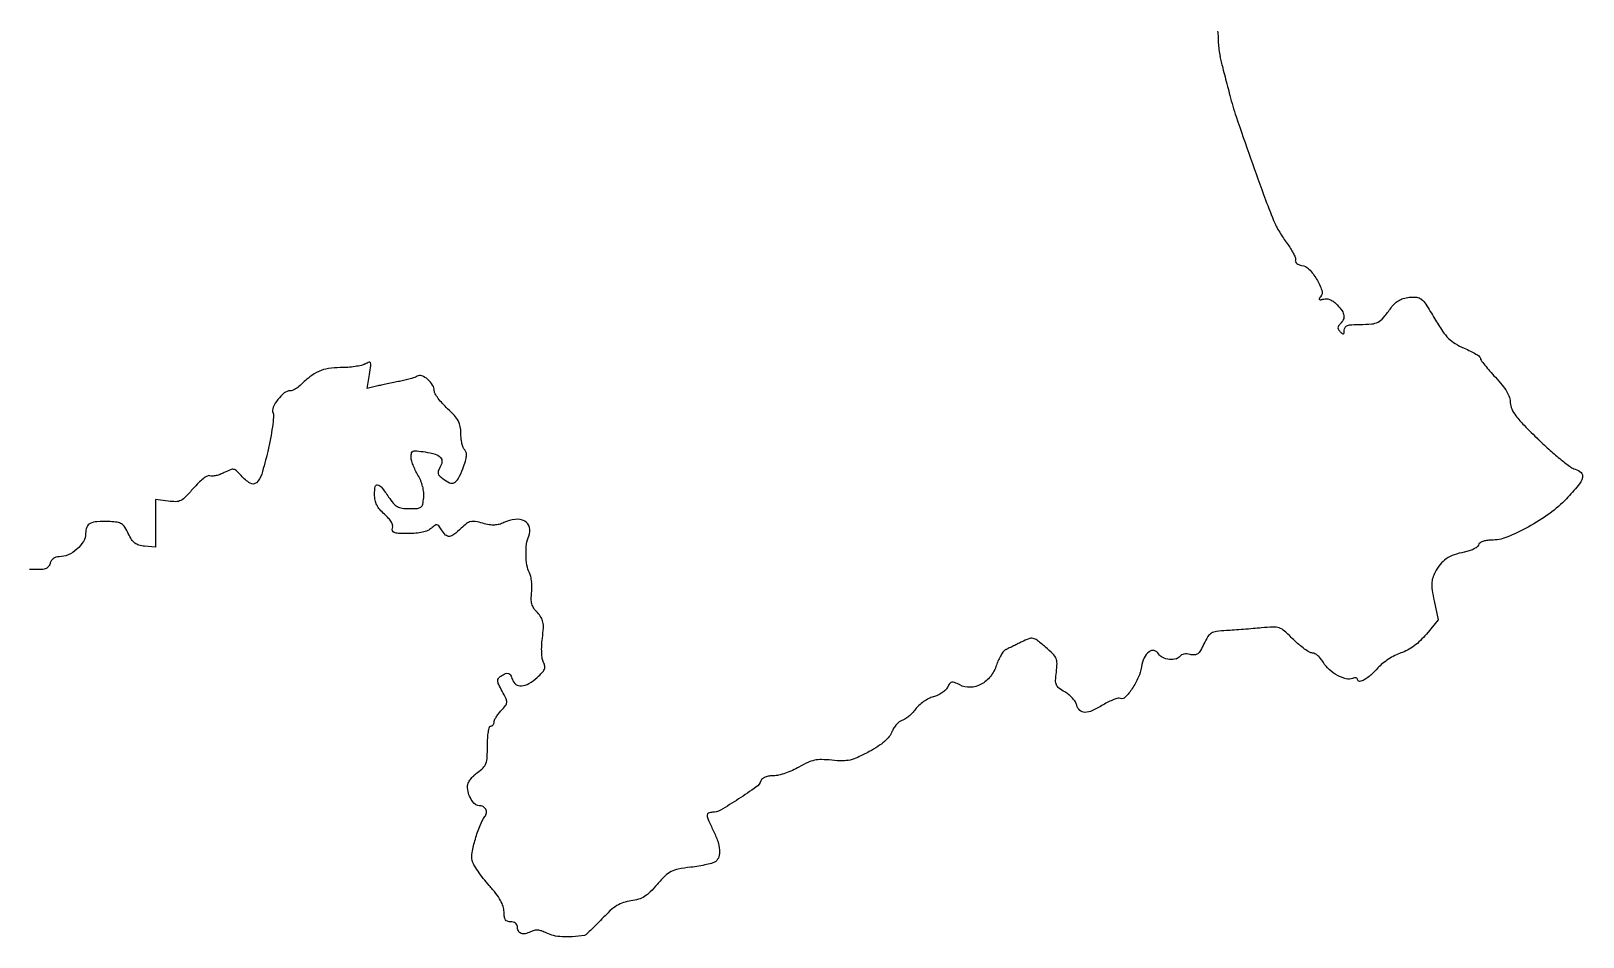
# Model space of a CAD drawing. Header units: centimetres. Extents: x 0 to 19.8, y 0 to 29.4.
# Drawn here: x 9.33 to 18.68, y 2.47 to 7.93 of the extents above; entities that cross this region are included whole.
import ezdxf

# ---------------------------------------------------------------- set-up
doc = ezdxf.new("R2010")
doc.units = ezdxf.units.CM
doc.header["$MEASUREMENT"] = 0
doc.layers.add('all v2_深浦町in青森県', color=7, linetype='Continuous')

msp = doc.modelspace()

# ---------------------------------------------------------------- linework, layer by layer
at = {"layer": 'all v2_深浦町in青森県'}
for p, q in [((11.3556, 5.7745), (11.3698, 5.8591)), ((11.4128, 5.7883), (11.3556, 5.7745)), ((10.157, 5.0949), (10.08, 5.1053)), ((10.08, 5.1053), (10.08, 4.9614)), ((10.08, 4.9614), (10.08, 4.8175)), ((10.08, 4.8175), (10.0151, 4.8237)), ((17.7811, 4.4953), (17.8053, 4.3806)), ((17.8053, 4.3806), (17.7344, 4.2941))]:
    msp.add_line(p, q, dxfattribs=at)
at = {"layer": 'all v2_深浦町in青森県', "extrusion": (0, 0, -1)}
for centre, radius, start, end in [((-16.2759, 7.8917), 0.2039, 169.56085, 179.82231), ((13.6851, -0.1042), 31.1871, 165.42815, 165.49759), ((107.7186, -24.4273), 128.3154, 165.4975, 165.521794), ((121.525, -27.9923), 142.5747, 165.521786, 165.54585), ((96.3121, -21.4933), 116.5376, 165.545872, 165.573833), ((-16.5858, 6.4013), 0.3956, 142.88322, 147.90382), ((-16.6845, 6.4632), 0.279, 147.9038, 154.42574), ((-16.7329, 6.4864), 0.2254, 154.42578, 160.97817), ((-16.9269, 6.5532), 0.0202, 160.97808, 199.36976), ((-16.9728, 6.443), 0.0742, 98.16219, 137.09687), ((-16.7533, 6.2391), 0.3739, 137.09688, 148.85099), ((-16.7664, 6.247), 0.3586, 148.85098, 160.62475), ((-17.067, 6.3527), 0.0399, 160.62479, 219.69015), ((-17.1289, 6.2657), 0.0491, 75.345, 97.71847), ((-17.125, 6.2371), 0.0781, 97.71851, 113.53723), ((-17.115, 6.2142), 0.1031, 113.53733, 127.18187), ((-17.081, 6.1693), 0.1593, 127.18184, 137.02676), ((-16.9556, 6.0524), 0.3308, 137.02679, 144.96847), ((-17.7186, 6.1112), 0.2474, 34.91328, 43.87527), ((-17.6342, 6.1923), 0.1303, 43.87526, 58.35227), ((-17.631, 6.1975), 0.1243, 58.35232, 73.24085), ((-17.6554, 6.1167), 0.2086, 73.2408, 83.34123), ((-17.6564, 6.1083), 0.217, 83.34123, 95.19408), ((-17.6714, 6.2739), 0.0508, 95.19406, 130.02552), ((-17.6184, 6.2108), 0.1332, 130.02545, 147.65807), ((-14.7131, 4.3712), 3.572, 147.65804, 149.2859), ((-17.1495, 6.2305), 0.094, 205.85311, 225), ((-17.1714, 6.2037), 0.0673, 144.96853, 170.83943), ((-17.1964, 6.2078), 0.0419, 170.83935, 205.85307), ((-17.2692, 6.126), 0.0292, 0, 34.82609), ((-17.2687, 6.1263), 0.0286, 34.82615, 70.1445), ((-17.2914, 6.0635), 0.0955, 70.14444, 86.59075), ((-17.3378, 5.2848), 0.8755, 86.59085, 89.81524), ((-17.6897, 5.3825), 0.6907, 113.27676, 116.6918), ((-17.8168, 5.6354), 0.4077, 116.69178, 121.76048), ((-17.8265, 5.6511), 0.3892, 121.76049, 125.99761), ((-11.194, 6.5202), 0.6202, 265.87906, 270.00001), ((-11.1949, 6.5075), 0.6075, 261.69329, 265.87909), ((-11.2069, 6.4257), 0.5248, 257.48006, 261.69334), ((-11.3013, 6.0004), 0.0891, 241.84499, 257.48008), ((-18.0486, 5.9567), 0.0114, 125.99761, 180.00004), ((-11.4207, 6.5119), 0.7067, 256.68443, 259.40127), ((-11.4337, 6.4572), 0.6505, 253.79352, 256.68452), ((-11.4549, 6.3844), 0.5746, 250.98041, 253.7935), ((-11.6179, 5.9114), 0.0743, 238.28245, 250.98039), ((-17.4939, 5.2284), 0.8984, 136.91222, 140.9303), ((-17.9459, 5.5953), 0.3162, 140.93032, 149.68612), ((-10.8921, 5.7975), 0.0375, 252.15438, 270.00001), ((-10.8721, 5.8595), 0.1026, 243.72976, 252.1544), ((-10.8664, 5.8711), 0.1156, 235.64363, 243.72975), ((-10.8793, 5.8523), 0.0928, 226.10711, 235.64365), ((-11.7943, 5.7601), 0.0343, 329.20205, 359.99995), ((-12.0502, 5.9126), 0.3322, 323.3965, 329.20207), ((-12.1042, 5.9528), 0.3994, 317.56208, 323.39651), ((-18.0555, 5.6594), 0.1893, 149.6862, 161.27276), ((-18.1404, 5.6881), 0.0996, 161.27283, 179.99999), ((-10.7402, 5.6074), 0.052, 158.99656, 185.43456), ((-12.1933, 6.0343), 0.5202, 312.77605, 317.56207), ((-9.4423, 5.7288), 1.3555, 187.8675, 190.90904), ((-9.3961, 5.7352), 1.4022, 185.43446, 187.86761), ((-8.8352, 5.8459), 1.9738, 190.90904, 193.204), ((-12.1942, 5.5032), 0.2742, 353.61749, 359.99997), ((-12.1706, 5.5006), 0.2505, 346.78689, 353.6175), ((-12.1266, 5.4902), 0.2053, 339.63706, 346.78686), ((-8.2822, 5.9756), 2.5419, 193.204, 196.41992), ((-11.6948, 5.3637), 0.0748, 0.00004, 17.27994), ((-11.6984, 5.3637), 0.0784, 344.72103, 360), ((-11.9571, 5.4344), 0.3465, 339.65254, 344.72102), ((-11.6386, 5.3812), 0.0159, 17.27993, 71.69758), ((-11.649, 5.3497), 0.0491, 71.69753, 96.53812), ((-11.5257, 4.2741), 1.1317, 96.53806, 99.08509), ((-11.6274, 4.91), 0.4877, 99.08508, 106.43682), ((-11.745, 5.3086), 0.0721, 106.43686, 136.58114), ((-11.7209, 5.3427), 0.0858, 187.36843, 211.98522), ((-11.7738, 5.3359), 0.0324, 136.58106, 187.36847), ((-11.9704, 5.4322), 0.0386, 314.99999, 339.63717), ((-10.4206, 5.2776), 0.0322, 264.76979, 290.99361), ((-10.4086, 5.4089), 0.164, 256.92662, 264.76987), ((-10.3998, 5.4467), 0.2028, 249.51424, 256.92664), ((-10.3921, 5.4674), 0.2249, 242.65566, 249.51421), ((-10.7808, 5.4089), 0.2435, 302.32212, 318.99345), ((-10.6137, 5.2885), 0.1112, 196.41992, 227.59226), ((-12.007, 5.4529), 0.3998, 334.70844, 339.65253), ((-11.9792, 5.4398), 0.3691, 329.45877, 334.70843), ((-18.6119, 5.2135), 0.0769, 104.08925, 135.23414), ((-18.546, 5.2751), 0.1338, 196.53017, 219.77615), ((-18.6446, 5.2459), 0.0309, 135.23401, 196.53015), ((-9.4033, 5.9426), 1.1887, 220.44955, 223.74131), ((-10.6675, 5.2297), 0.0315, 227.59232, 302.32212), ((-11.6742, 5.1361), 0.2742, 0.00006, 9.86832), ((-11.4165, 5.1809), 0.0126, 9.86834, 100.78884), ((-11.4116, 5.1554), 0.0387, 100.78886, 142.56436), ((-10.5157, 4.4695), 1.167, 142.56438, 146.1224), ((-17.3472, 6.2731), 1.6936, 219.77619, 223.40317), ((-10.1998, 5.4146), 0.3225, 269.36187, 277.63934), ((-10.2027, 5.1603), 0.0682, 243.14926, 269.36178), ((-10.1857, 5.1937), 0.1057, 223.74131, 243.14922), ((-11.5798, 5.1361), 0.1798, 348.90586, 359.99997), ((-11.5162, 5.1236), 0.115, 333.3982, 348.90577), ((-11.5316, 5.1314), 0.1322, 319.11797, 333.39819), ((-18.0539, 5.6047), 0.7208, 223.40321, 234.05895), ((-11.6542, 5.2375), 0.2943, 311.26648, 319.11797), ((-12.1578, 5.3465), 0.3988, 279.69179, 285.43552), ((-12.1188, 5.0761), 0.125, 255.27284, 268.38086), ((-12.1107, 5.107), 0.1569, 244.21838, 255.27269), ((-17.7539, 6.0185), 1.232, 234.05894, 241.19156), ((-9.5673, 4.9), 0.0927, 180, 211.09787), ((-10.198, 5.0318), 0.3102, 327.3136, 334.81117), ((-10.0095, 4.9108), 0.0862, 307.87424, 327.31355), ((-11.5295, 4.9235), 0.0231, 341.0307, 20.99358), ((-11.5229, 4.9212), 0.0161, 288.78575, 341.03065), ((-11.5474, 4.9933), 0.0923, 272.14838, 288.78575), ((-11.6013, 6.4293), 1.5293, 270.00004, 272.14834), ((-11.6013, 5.4659), 0.5659, 265.16975, 269.99998), ((-11.6244, 5.1928), 0.2918, 257.24071, 265.1698), ((-11.6452, 5.1008), 0.1975, 247.64447, 257.24071), ((-11.6918, 4.9874), 0.0749, 227.85526, 247.64448), ((-11.9462, 5.011), 0.1683, 314.57804, 328.01475), ((-11.8485, 4.9118), 0.029, 265.31484, 314.57801), ((-11.8467, 4.9334), 0.0506, 231.68124, 265.31485), ((-11.5018, 5.3698), 0.6069, 226.22703, 231.68125), ((-12.1178, 5.1121), 0.161, 268.38086, 279.69171), ((-12.4884, 4.8155), 0.1739, 7.0657, 23.55738), ((-18.1242, 5.1149), 0.2549, 248.27187, 270.00002), ((-17.791, 5.9511), 1.155, 241.19152, 248.27194), ((-9.5, 4.8937), 0.1337, 245.86544, 270.00002), ((-9.4678, 4.9656), 0.2125, 228.80408, 245.86543), ((-9.4781, 4.9538), 0.1968, 211.09789, 228.8041), ((-10.0014, 4.9004), 0.073, 286.28884, 307.87434), ((-10.0328, 5.008), 0.1851, 275.5123, 286.2888), ((-12.7681, 4.7809), 0.4557, 359.03283, 7.06562), ((-12.7657, 4.7808), 0.4533, 351.00066, 359.03276), ((-17.923, 5.0064), 0.2223, 251.9591, 259.62196), ((-17.9353, 4.9687), 0.1827, 243.08211, 251.95897), ((-17.9546, 4.9307), 0.14, 233.36944, 243.08213), ((-18.0217, 4.8404), 0.0276, 200.99356, 233.3695), ((-9.3829, 6.221), 1.5386, 269.8781, 272.26151), ((-9.3859, 4.7951), 0.1127, 253.7635, 269.87803), ((-9.4075, 4.721), 0.0355, 219.32562, 253.76353), ((-9.3921, 4.7336), 0.0554, 194.65497, 219.32568), ((-12.4773, 4.7351), 0.1613, 333.63934, 351.0006), ((-12.6391, 4.5054), 0.2953, 359.94783, 7.41838), ((-12.4513, 4.5052), 0.1076, 344.07529, 359.94783), ((-12.4385, 4.5015), 0.0942, 326.86674, 344.07532), ((-12.5186, 4.5538), 0.1899, 316.6791, 326.86668), ((-16.4027, 6.8377), 2.5259, 266.05447, 267.10343), ((-16.1778, 10.0973), 5.7932, 265.49048, 266.0545), ((-16.1668, 10.2371), 5.9334, 264.92887, 265.49037), ((-16.4039, 7.5653), 3.2511, 264.04789, 264.92886), ((-12.8481, 4.2032), 0.4416, 357.19254, 2.70654), ((-13.0003, 4.196), 0.5941, 2.70656, 7.12169), ((-14.8824, 4.9034), 0.7721, 244.35672, 245.61768), ((-13.1242, 8.566), 4.8349, 244.03171, 244.35669), ((-12.8683, 9.0914), 5.4193, 243.70097, 244.03168), ((-12.9227, 8.9813), 5.2964, 243.36449, 243.70093), ((-15.8804, 4.4779), 0.5692, 205.2973, 209.87394), ((-17.3664, 4.6944), 0.612, 310.69719, 315.00006), ((-17.2688, 4.5809), 0.4623, 305.38761, 310.69729), ((-17.4644, 4.4874), 0.3294, 233.4708, 241.64116), ((-17.4371, 4.5243), 0.3753, 225.82093, 233.47074), ((-17.3729, 4.5904), 0.4674, 219.33208, 225.82081), ((-12.7506, 4.1984), 0.3441, 351.248, 357.1926), ((-12.4795, 4.1567), 0.0698, 331.84501, 351.24814), ((-16.1703, 4.2025), 0.0555, 295.14708, 330.34704), ((-16.1997, 4.2652), 0.1248, 275.92419, 295.14709), ((-16.1987, 4.2555), 0.115, 255.87198, 275.92414), ((-16.2171, 4.1826), 0.0399, 211.71747, 255.87197), ((-16.3348, 4.2625), 0.094, 267.85686, 284.08929), ((-16.337, 4.2018), 0.0333, 232.6708, 267.85688), ((-16.3183, 4.2264), 0.0642, 209.87393, 232.67069), ((-17.2295, 4.5255), 0.3944, 300.24292, 305.38768), ((-17.0486, 4.2152), 0.0352, 269.99999, 300.24292), ((-17.2659, 4.2103), 0.1747, 312.03548, 330.1476), ((-17.5029, 4.4162), 0.2485, 241.64115, 251.73564), ((-12.1633, 4.0145), 0.0215, 354.74406, 36.19741), ((-12.1878, 3.9966), 0.0519, 36.19744, 57.70048), ((-12.2917, 3.8322), 0.2463, 57.7004, 65.30832), ((-12.1992, 4.0335), 0.0249, 65.30835, 106.2956), ((-12.2003, 4.0372), 0.0209, 106.29561, 152.43132), ((-12.0699, 3.9692), 0.1679, 152.43125, 162.39123), ((-14.9666, 4.1506), 0.181, 218.22883, 241.61249), ((-14.9312, 4.1785), 0.2261, 198.435, 218.22877), ((-16.1496, 3.9831), 0.6485, 2.79177, 7.28776), ((-15.5927, 4.2134), 0.4455, 203.99767, 213.8387), ((-15.7626, 4.1377), 0.2594, 189.24407, 203.99771), ((-17.3225, 4.2732), 0.2593, 298.56221, 312.03547), ((-17.3055, 4.2419), 0.2237, 284.27376, 298.5622), ((-17.2668, 4.0895), 0.0665, 249.00641, 284.27374), ((-17.3307, 4.02), 0.0107, 264.54154, 359.99993), ((-17.2409, 4.2267), 0.2399, 228.31586, 240.28551), ((-17.0756, 4.4123), 0.4885, 221.2835, 228.31584), ((-12.2046, 4.0183), 0.063, 334.55562, 354.74401), ((-12.9738, 4.3843), 0.9148, 331.69595, 334.55555), ((-14.7135, 4.0918), 0.1839, 235.71638, 244.87973), ((-14.7257, 4.0738), 0.1621, 226.10568, 235.71634), ((-14.7948, 4.002), 0.0626, 206.53807, 226.10571), ((-14.9826, 4.098), 0.1246, 267.72378, 297.65248), ((-14.9816, 4.1228), 0.1494, 241.61247, 267.72387), ((-15.5623, 4.0117), 0.0605, 337.17242, 2.7919), ((-15.5507, 4.0068), 0.0479, 307.0371, 337.17237), ((-15.7232, 4.2354), 0.3342, 299.85243, 307.03703), ((-15.6287, 4.1893), 0.4021, 213.83871, 223.33521), ((-17.325, 4.0794), 0.0704, 240.28563, 264.54147), ((-12.3616, 3.6472), 0.2721, 37.84281, 43.21182), ((-14.4634, 3.9848), 0.2416, 216.47667, 223.56213), ((-14.7273, 4.0623), 0.1514, 244.8798, 255.48524), ((-15.6923, 3.881), 0.0648, 313.53457, 345.91074), ((-15.6768, 3.8646), 0.0423, 268.99893, 313.5346), ((-15.6755, 3.9348), 0.1125, 245.12308, 268.99902), ((-15.4367, 4.4499), 0.6802, 238.81365, 245.12307), ((-15.9014, 3.932), 0.0272, 223.33527, 290.99354), ((-12.1, 3.7318), 0.00817, 15.15132, 89.99998), ((-12.148, 3.7637), 0.028, 0.00005, 25.63106), ((-12.2962, 3.6926), 0.1924, 25.63104, 31.80695), ((-12.3305, 3.6713), 0.2328, 31.80687, 37.84284), ((-14.5609, 3.8323), 0.061, 237.01088, 255.34505), ((-14.4696, 3.973), 0.2288, 230.14866, 237.01087), ((-14.4455, 4.0018), 0.2663, 223.56213, 230.14864), ((-12.8109, 3.6214), 0.7309, 359.99999, 3.5871), ((-12.4497, 3.644), 0.369, 3.58706, 9.56899), ((-12.3826, 3.6553), 0.3009, 9.56895, 15.15144), ((-14.2403, 3.9117), 0.3511, 228.81308, 236.97977), ((-14.3212, 3.8193), 0.2282, 218.59036, 228.81316), ((-14.4153, 3.7442), 0.1078, 200.6794, 218.59041), ((-13.7772, 4.6889), 1.2565, 241.39477, 244.87602), ((-13.996, 4.2876), 0.7993, 236.97973, 241.39486), ((-12.1284, 3.3077), 0.187, 45.34516, 54.54673), ((-13.7115, 3.9304), 0.502, 245.82888, 251.11244), ((-13.7511, 3.8424), 0.4055, 239.62801, 245.82888), ((-14.2252, 4.2209), 0.6908, 270.58295, 275.89263), ((-14.2201, 3.7249), 0.1947, 256.95645, 270.58296), ((-14.2112, 3.7633), 0.2342, 244.87597, 256.95647), ((-12.0021, 3.3773), 0.0421, 359.99993, 25.82715), ((-12.1111, 3.3773), 0.1511, 344.26016, 359.99995), ((-12.0973, 3.3313), 0.1478, 25.82708, 35.96914), ((-12.1252, 3.311), 0.1823, 35.96905, 45.3452), ((-12.0401, 5.6847), 2.8451, 234.34686, 236.93125), ((-13.6505, 3.4397), 0.0823, 200.99361, 234.34682), ((-13.8026, 3.5722), 0.1322, 256.54317, 269.99999), ((-13.7294, 3.8783), 0.447, 251.11237, 256.54322), ((-12.122, 3.3804), 0.1624, 329.34994, 344.26015), ((-12.0878, 3.3601), 0.1227, 312.31933, 329.34991), ((-12.1161, 5.5679), 2.7058, 236.93129, 239.64057), ((-12.0295, 3.2961), 0.0361, 269.99992, 312.31934), ((-12.2443, 3.0584), 0.2248, 21.66412, 37.15002), ((-13.4352, 3.316), 0.096, 239.64062, 269.99997), ((-12.8822, 2.805), 0.9111, 16.19162, 21.66416), ((-12.9054, 2.8518), 0.5937, 154.21791, 160.95624), ((-12.9378, 2.7889), 0.9691, 11.17104, 16.19164), ((-13.2656, 2.9761), 0.2127, 160.95624, 175.45037), ((-13.3646, 2.984), 0.1133, 175.45034, 196.14575), ((-12.0928, 2.9557), 0.1077, 345.91068, 11.17113), ((-12.0811, 2.9528), 0.0956, 329.53023, 345.91064), ((-12.6043, 3.2606), 0.7026, 325.76798, 329.53014), ((-13.2334, 3.6206), 0.7347, 256.88563, 260.55568), ((-13.247, 3.5622), 0.6748, 253.55741, 256.88561), ((-13.4247, 2.9603), 0.0472, 230.30983, 253.5574), ((-13.4178, 2.9686), 0.058, 196.14577, 230.30984), ((-12.6913, 3.3198), 0.8079, 321.95325, 325.76788), ((-12.7519, 3.3673), 0.8849, 318.39038, 321.95321), ((-13.1955, 3.8486), 0.9659, 260.55564, 263.54517), ((-12.9445, 2.8411), 0.1519, 237.76606, 252.7744), ((-12.9166, 2.8853), 0.2042, 225.25778, 237.76607), ((-12.5298, 3.2755), 0.7536, 220.52294, 225.25787), ((-12.4162, 2.6193), 0.2362, 352.80215, 0.00003), ((-12.9076, 2.96), 0.2764, 252.77446, 262.36064), ((-12.2215, 2.5947), 0.0399, 326.01344, 352.80214), ((-12.2081, 2.5857), 0.0238, 288.47896, 326.0134), ((-12.22, 2.6214), 0.0614, 269.99995, 288.47894), ((-12.3175, 2.5312), 0.0575, 333.41677, 359.99995), ((-11.8023, 3.4641), 1.3117, 224.78788, 226.78906), ((-11.1633, 4.0983), 2.2119, 223.43472, 224.7878), ((-12.2942, 2.5195), 0.0314, 291.63684, 333.41677), ((-12.2988, 2.5313), 0.0441, 257.86668, 291.63687), ((-12.2829, 2.6052), 0.1197, 241.84499, 257.8667), ((-12.5122, 2.6371), 0.1638, 282.18314, 297.34436), ((-12.5497, 2.8108), 0.3415, 273.4314, 282.18309), ((-12.5583, 2.9532), 0.4842, 266.09109, 273.43138), ((-12.5289, 3.3836), 0.9156, 261.53484, 266.09109), ((-12.6613, 2.494), 0.0162, 227.86494, 261.53488), ((-11.2978, 4.0011), 2.0485, 226.7891, 227.86488)]:
    msp.add_arc(centre, radius, start, end, dxfattribs=at)
at = {"layer": 'all v2_深浦町in青森県'}
for centre, radius, start, end in [((16.938, 7.8937), 0.4582, 180.17774, 184.55758), ((17.3632, 7.9276), 0.8848, 184.55765, 187.23439), ((17.3556, 7.9267), 0.8771, 187.23449, 189.91626), ((16.9048, 7.8479), 0.4195, 189.91624, 194.57191), ((18.2641, 7.9807), 1.7688, 194.42614, 198.73863), ((38.3976, 14.8107), 23.0293, 198.7387, 199.39828), ((36.6765, 14.2047), 21.2046, 199.39837, 200.11617), ((19.2077, 7.8064), 2.6009, 200.11622, 203.48245), ((17.129, 6.9033), 0.3345, 203.48244, 208.81801), ((17.6536, 7.1919), 0.9333, 208.818, 211.29949), ((17.7057, 7.2236), 0.9943, 211.29954, 213.75171), ((17.4209, 7.0333), 0.6518, 213.75172, 217.11681), ((16.9577, 6.5424), 0.0125, 160.63025, 205.05934), ((16.9694, 6.5479), 0.0254, 205.05937, 231.23954), ((16.982, 6.5636), 0.0455, 231.23939, 250.00002), ((16.9953, 6.5999), 0.0843, 250.00002, 261.83779), ((17.0932, 6.314), 0.00398, 149.32973, 233.34829), ((17.1649, 6.2715), 0.0872, 140.30987, 149.32975), ((17.0963, 6.3181), 0.00912, 233.3484, 280.49177), ((17.0504, 6.5659), 0.2612, 280.49163, 284.65497), ((17.3962, 6.2671), 0.104, 274.89754, 297.09666), ((17.3982, 6.2633), 0.0998, 297.09661, 319.9417), ((16.8974, 6.6843), 0.754, 319.94172, 325.0867), ((19.1533, 7.009), 1.5927, 210.71405, 213.91599), ((17.2218, 6.14), 0.0198, 146.36529, 180.00002), ((17.2218, 6.14), 0.0198, 179.99998, 213.63471), ((17.2763, 6.1037), 0.0852, 135.00004, 146.36531), ((17.2763, 6.1763), 0.0852, 213.63469, 224.99996), ((17.3185, 6.2185), 0.145, 224.99998, 231.52306), ((17.2324, 6.1102), 0.00664, 231.52311, 292.61989), ((17.2324, 6.1102), 0.00667, 292.61978, 353.51091), ((17.0939, 6.126), 0.1461, 353.511, 359.99996), ((17.3322, 7.0138), 0.8535, 270.18466, 274.8976), ((18.0788, 6.2866), 0.2979, 213.91596, 224.99909), ((18.0131, 6.2209), 0.2049, 224.99911, 239.06039), ((18.1451, 6.4411), 0.4617, 239.0605, 246.72313), ((11.1557, 5.6792), 0.2178, 98.89132, 114.58345), ((11.194, 5.4344), 0.4656, 90.00001, 98.89129), ((11.4259, 5.7675), 0.175, 109.56075, 118.15498), ((11.3697, 5.9257), 0.00711, 22.86287, 109.56089), ((9.1434, 6.2352), 2.258, 350.41048, 351.7961), ((11.3494, 5.9172), 0.0291, 351.7961, 22.86292), ((18.079, 5.9567), 0.019, 180.00005, 216.17253), ((18.9499, 6.5934), 1.0978, 216.17258, 218.14122), ((18.7925, 6.4698), 0.8977, 218.14126, 221.05379), ((11.5839, 5.1199), 0.9236, 128.40044, 133.89291), ((11.1764, 5.634), 0.2675, 114.58351, 128.40047), ((11.7293, 4.4787), 1.3473, 102.38317, 103.58821), ((12.2961, 1.8972), 3.9903, 101.84685, 102.38314), ((12.3531, 1.6256), 4.2679, 101.31613, 101.84692), ((12.0759, 3.0109), 2.8551, 100.59878, 101.31613), ((11.6733, 5.8218), 0.0309, 68.14235, 121.7175), ((11.637, 5.7314), 0.1284, 49.4838, 68.14243), ((11.6223, 5.7142), 0.151, 32.28139, 49.48382), ((11.695, 5.7601), 0.065, 359.99999, 32.28136), ((19.2087, 6.8324), 1.4497, 221.0538, 223.08775), ((11.0044, 5.5639), 0.2355, 142.37065, 155.70413), ((11.0083, 5.5608), 0.2404, 129.09856, 142.3706), ((10.8921, 5.7039), 0.0561, 90.00003, 129.09855), ((10.8309, 5.6422), 0.0451, 155.7042, 201.00342), ((11.3413, 5.1134), 0.7343, 42.6084, 47.22398), ((11.7653, 5.5034), 0.1583, 28.19787, 42.60845), ((18.3264, 5.6881), 0.0864, 180.00002, 205.41895), ((18.4606, 5.7519), 0.235, 205.41893, 217.46263), ((18.7636, 5.9841), 0.6167, 217.46268, 224.35191), ((11.8064, 5.5254), 0.1117, 10.24129, 28.19785), ((11.6834, 5.5032), 0.2366, 359.99996, 10.24129), ((21.4733, 8.6332), 4.4062, 224.352, 225.96679), ((20.0702, 7.1819), 2.3875, 225.96676, 228.2262), ((11.1721, 5.5809), 0.8128, 339.09789, 342.49986), ((11.9189, 5.3807), 0.0342, 13.74192, 44.99997), ((11.8004, 5.3828), 0.154, 342.49986, 354.163), ((11.89, 5.3737), 0.064, 354.16289, 13.7419), ((19.622, 6.6802), 1.7148, 228.22614, 231.12172), ((19.6173, 6.6744), 1.7074, 231.12171, 233.5379), ((10.4851, 5.0759), 0.1937, 118.1807, 126.98707), ((10.4024, 5.2303), 0.0186, 69.00635, 118.1807), ((10.7093, 4.854), 0.4657, 112.3602, 117.34438), ((10.5457, 5.2517), 0.0356, 79.65863, 112.36024), ((10.5459, 5.2527), 0.0346, 46.27561, 79.65865), ((10.2721, 4.9665), 0.4306, 41.00665, 46.27556), ((11.4342, 5.1182), 0.2637, 22.42394, 30.54119), ((11.8082, 5.2686), 0.0258, 160.01322, 194.27815), ((11.8134, 5.2699), 0.0312, 194.27821, 224.47542), ((11.8834, 5.2413), 0.1058, 148.01476, 160.01321), ((11.9158, 5.3705), 0.1747, 224.47538, 232.91329), ((11.3499, 5.513), 0.6225, 333.01711, 339.09798), ((18.6501, 5.3654), 0.0798, 233.53789, 255.91069), ((10.7289, 4.8124), 0.5533, 134.78343, 139.55044), ((10.5411, 5.0016), 0.2867, 126.9871, 134.78343), ((11.4297, 5.1163), 0.2686, 14.41745, 22.42391), ((11.4528, 5.1223), 0.2448, 6.05516, 14.41755), ((11.5379, 5.1313), 0.1592, 354.51269, 6.05512), ((11.9427, 5.406), 0.2192, 232.91325, 245.57213), ((11.8658, 5.2368), 0.0334, 245.57214, 296.31309), ((11.8569, 5.2549), 0.0535, 296.3131, 333.01714), ((11.838, 5.3573), 0.4257, 213.8776, 220.25572), ((11.5794, 5.1383), 0.0868, 220.2557, 240.9843), ((11.5767, 5.1334), 0.0812, 240.98426, 262.64403), ((11.6108, 5.3976), 0.3476, 262.64395, 270.00004), ((11.6108, 5.7126), 0.6626, 269.99994, 274.17199), ((11.6562, 5.0896), 0.038, 274.17195, 307.67703), ((11.6614, 5.0829), 0.0295, 307.67704, 347.86217), ((11.3545, 5.1489), 0.3434, 347.86209, 354.51272), ((9.7049, 4.9246), 0.0404, 115.94334, 159.43158), ((9.7315, 4.8698), 0.1013, 92.37162, 115.94329), ((9.7753, 3.814), 1.1581, 88.41812, 92.37159), ((9.7971, 4.6059), 0.3659, 81.54727, 88.41818), ((9.8414, 4.9036), 0.0649, 56.84655, 81.54739), ((9.8415, 4.9037), 0.0648, 32.09936, 56.84663), ((11.2604, 4.7887), 0.3027, 42.11866, 48.73357), ((11.3899, 4.9058), 0.1281, 29.54041, 42.11863), ((11.4373, 4.9326), 0.0737, 12.61061, 29.54045), ((12.2042, 4.6366), 0.4085, 127.62186, 133.77303), ((11.9934, 4.9101), 0.0632, 103.20388, 127.62197), ((11.9945, 4.9057), 0.0677, 79.89991, 103.20396), ((11.9187, 4.4804), 0.4997, 74.56452, 79.89986), ((12.2701, 4.777), 0.2095, 96.19441, 115.78162), ((12.2581, 4.8875), 0.0984, 61.73339, 96.19438), ((12.2773, 4.9232), 0.0578, 13.64697, 61.73345), ((9.7704, 4.9), 0.1104, 159.43167, 180), ((9.5889, 4.7453), 0.3629, 25.18882, 32.09935), ((11.4805, 4.9423), 0.0294, 339.00643, 12.61066), ((11.9221, 4.7329), 0.2683, 126.21866, 132.14471), ((11.7733, 4.9362), 0.0164, 80.74755, 126.21862), ((11.7731, 4.9351), 0.0175, 37.31989, 80.74758), ((11.5395, 4.757), 0.3112, 31.98515, 37.3198), ((12.2542, 4.9176), 0.0816, 336.44262, 13.64702), ((18.1242, 4.6739), 0.1861, 90, 98.44776), ((17.9651, 4.5861), 0.1961, 109.01783, 124.41201), ((18.0395, 4.3701), 0.4246, 100.37802, 109.0178), ((18.0725, 4.8209), 0.0268, 126.47752, 159.00643), ((18.0996, 4.7842), 0.0725, 110.99543, 126.47745), ((18.113, 4.7494), 0.1097, 98.44782, 110.99542), ((9.5012, 4.705), 0.0574, 147.00925, 165.34502), ((9.4949, 4.7091), 0.0499, 126.64156, 147.00913), ((9.4961, 4.7076), 0.0518, 106.70698, 126.64155), ((9.5, 4.6944), 0.0656, 90.00005, 106.70695), ((18.0357, 4.5368), 0.281, 140.92497, 152.46443), ((17.9527, 4.6042), 0.1742, 124.41208, 140.92496), ((12.2406, 4.6179), 0.1028, 12.71156, 26.36068), ((12.0588, 4.5768), 0.2893, 6.40211, 12.71153), ((12.0301, 4.5736), 0.3181, 0.26101, 6.40211), ((17.9834, 4.5925), 0.2166, 178.20904, 188.98988), ((17.8927, 4.5953), 0.1259, 163.05286, 178.20907), ((17.9667, 4.5728), 0.2032, 152.46441, 163.05293), ((12.1121, 4.574), 0.2361, 352.58159, 0.26117), ((19.0114, 4.7551), 1.2574, 188.98977, 191.9243), ((12.2377, 4.289), 0.1962, 32.40722, 43.32092), ((12.3354, 4.351), 0.0804, 11.16567, 32.40721), ((11.3632, 4.4006), 1.0558, 352.87826, 356.21104), ((12.2792, 4.3399), 0.1377, 356.2111, 11.16558), ((16.4715, 4.2466), 0.0617, 120.70451, 148.37807), ((16.4792, 4.2337), 0.0767, 96.93694, 120.70452), ((16.5737, 3.4565), 0.8597, 92.89659, 96.9369), ((16.8534, 3.2536), 1.0839, 92.20345, 95.9521), ((16.8154, 4.2409), 0.0959, 70.01906, 92.20342), ((16.8141, 4.2373), 0.0997, 48.44654, 70.01909), ((16.0709, 3.3989), 1.2201, 45.00004, 48.44646), ((15.5187, 3.8054), 0.494, 111.07189, 116.63559), ((15.3564, 4.2266), 0.0426, 77.57911, 111.07186), ((15.3523, 4.2078), 0.0619, 52.0714, 77.57906), ((14.5079, 3.1243), 1.4356, 49.46749, 52.07135), ((14.8932, 3.5749), 0.8426, 45.34718, 49.46745), ((16.8077, 4.0396), 0.4565, 148.37801, 154.70277), ((12.3553, 4.0902), 0.0711, 9.29212, 28.15495), ((15.466, 4.0002), 0.3377, 155.80295, 161.565), ((15.4155, 4.0229), 0.2823, 149.21209, 155.80296), ((15.37, 4.05), 0.2294, 142.38888, 149.21216), ((15.2152, 4.1694), 0.0339, 114.38234, 142.38898), ((15.4238, 4.112), 0.0876, 23.61655, 45.34719), ((15.4377, 4.118), 0.0725, 358.84466, 23.61662), ((15.03, 4.1263), 0.4803, 352.71227, 358.84467), ((16.2307, 4.0616), 0.2148, 155.39505, 170.75592), ((16.1227, 4.111), 0.096, 127.35859, 155.39504), ((16.0876, 4.1569), 0.0383, 77.68011, 127.35853), ((16.0873, 4.1552), 0.04, 29.65299, 77.68006), ((16.2672, 4.1516), 0.019, 113.58588, 148.28253), ((16.284, 4.1131), 0.0611, 99.04794, 113.58589), ((16.2876, 4.0904), 0.084, 86.51914, 99.04801), ((16.2863, 4.0696), 0.1049, 75.91072, 86.51913), ((17.0486, 4.1495), 0.0305, 60.44018, 89.99999), ((17.0079, 4.0777), 0.1131, 49.27445, 60.44011), ((16.987, 4.0534), 0.1451, 39.16142, 49.27443), ((16.9738, 4.0427), 0.162, 29.8525, 39.16138), ((17.6095, 3.9436), 0.222, 128.99171, 138.71653), ((17.7471, 3.7737), 0.4406, 123.16902, 128.99176), ((17.7498, 3.7695), 0.4455, 117.36503, 123.169), ((17.6573, 3.9482), 0.2443, 108.26441, 117.36507), ((12.2831, 4.0369), 0.0557, 197.60884, 235.0248), ((12.1705, 4.2672), 0.3141, 300.38046, 311.70114), ((12.0437, 4.4095), 0.5047, 311.7012, 316.46545), ((12.3594, 4.1096), 0.0693, 316.46548, 337.07928), ((12.3912, 4.0961), 0.0347, 337.07927, 9.29212), ((17.3096, 3.9779), 0.0531, 98.3855, 110.99365), ((17.3054, 4.0063), 0.0243, 75.80275, 98.38551), ((17.3082, 4.0176), 0.0127, 42.47554, 75.80272), ((17.3108, 4.02), 0.00917, 0.00004, 42.47556), ((11.2384, 3.4497), 1.0562, 25.47329, 28.30401), ((12.2806, 4.0332), 0.0513, 235.02476, 274.84315), ((12.276, 4.0872), 0.1055, 274.8431, 300.38041), ((15.0076, 3.8957), 0.1753, 144.7515, 153.46199), ((14.8801, 3.9858), 0.0192, 100.4151, 144.75149), ((14.8817, 3.9769), 0.0283, 66.74433, 100.41517), ((14.7109, 3.5795), 0.4608, 62.34761, 66.7444), ((15.4692, 3.7929), 0.176, 50.52752, 60.14756), ((15.4476, 3.7666), 0.21, 42.10176, 50.52754), ((11.8508, 4.127), 0.4287, 316.78821, 322.1673), ((12.1636, 3.8841), 0.0327, 322.16731, 357.53221), ((12.1513, 3.8846), 0.045, 357.53231, 25.47325), ((14.7873, 3.7453), 0.1612, 132.3146, 143.52326), ((14.8621, 3.6631), 0.2723, 124.74689, 132.31452), ((14.8587, 3.668), 0.2664, 117.12217, 124.7468), ((14.7993, 3.784), 0.136, 104.51468, 117.12215), ((15.4671, 3.7842), 0.1838, 33.26818, 42.10179), ((15.5664, 3.8494), 0.065, 14.08925, 33.26824), ((16.0227, 3.4818), 0.4514, 116.55245, 121.18636), ((15.9655, 3.5961), 0.3236, 110.606, 116.55243), ((15.9465, 3.6467), 0.2696, 104.77659, 110.60599), ((15.8835, 3.8855), 0.0226, 69.00634, 104.7766), ((12.1, 3.7569), 0.0169, 269.99988, 296.87538), ((12.0982, 3.7604), 0.0208, 296.87553, 319.85269), ((12.0957, 3.7625), 0.0241, 319.85265, 341.02602), ((12.0921, 3.7637), 0.0279, 341.02608, 359.99999), ((14.6512, 3.6522), 0.1456, 138.14883, 148.32337), ((14.6352, 3.6665), 0.1241, 127.29506, 138.14884), ((14.5881, 3.7284), 0.0463, 104.65501, 127.29495), ((14.639, 3.6597), 0.1313, 148.32345, 159.32061), ((10.7206, 3.6214), 1.3594, 357.02288, 0.00003), ((11.8604, 3.6842), 0.2752, 305.45325, 314.65619), ((12.0032, 3.5396), 0.072, 314.65624, 339.60306), ((11.9562, 3.5571), 0.1222, 339.60306, 357.02288), ((14.2845, 2.932), 0.6496, 115.14797, 120.37199), ((14.0865, 3.3538), 0.1837, 101.77273, 115.148), ((14.0883, 3.3451), 0.1926, 88.79508, 101.77267), ((14.0765, 2.7803), 0.7576, 84.10737, 88.79512), ((13.753, 3.4004), 0.0275, 127.20812, 159.00632), ((13.7794, 3.3656), 0.0712, 111.57628, 127.20818), ((13.7922, 3.3333), 0.1059, 98.80431, 111.57628), ((13.8026, 3.2659), 0.1741, 90.00001, 98.80433), ((12.0295, 3.2072), 0.0528, 62.74916, 90.00005), ((12.0359, 3.2196), 0.0388, 28.41566, 62.74916), ((12.0284, 3.222), 0.0462, 322.85005, 352.74044), ((12.038, 3.2208), 0.0364, 352.74044, 28.41564), ((13.4165, 3.2029), 0.0134, 112.51356, 182.5159), ((13.476, 3.2055), 0.0729, 182.51577, 204.06742), ((13.4352, 3.1579), 0.0621, 89.99998, 112.51351), ((15.6237, 4.1648), 2.4251, 204.06742, 205.78214), ((13.7723, 2.2135), 0.8809, 134.87817, 139.47703), ((13.2503, 2.7377), 0.1412, 117.08122, 134.8781), ((13.256, 2.7267), 0.1536, 100.27717, 117.08118), ((13.4327, 1.752), 1.1441, 96.45481, 100.27723), ((11.3837, 2.1521), 0.945, 37.69077, 41.60965), ((11.8651, 2.5241), 0.3366, 29.22605, 37.69075), ((11.9817, 2.5893), 0.203, 18.0821, 29.22605), ((12.0737, 2.6193), 0.1063, 0.00003, 18.08209), ((13.5179, 1.869), 1.0305, 132.62354, 136.56533), ((13.0005, 2.4312), 0.2665, 121.84706, 132.62355), ((12.9543, 2.5055), 0.1789, 108.11964, 121.84708), ((12.9784, 2.4318), 0.2565, 97.63937, 108.11971), ((12.22, 2.5049), 0.0551, 73.90303, 90), ((12.2236, 2.5173), 0.0422, 54.2276, 73.90308), ((12.2295, 2.5254), 0.0322, 31.34372, 54.22761), ((12.2389, 2.5312), 0.0211, 360, 31.34374), ((12.3855, 2.4135), 0.0977, 104.0757, 118.15502), ((12.3779, 2.444), 0.0663, 85.24228, 104.07576), ((12.3759, 2.4207), 0.0897, 69.55129, 85.24228), ((12.3129, 2.2515), 0.2702, 62.65566, 69.5513)]:
    msp.add_arc(centre, radius, start, end, dxfattribs=at)

doc.saveas('drawing.dxf')
